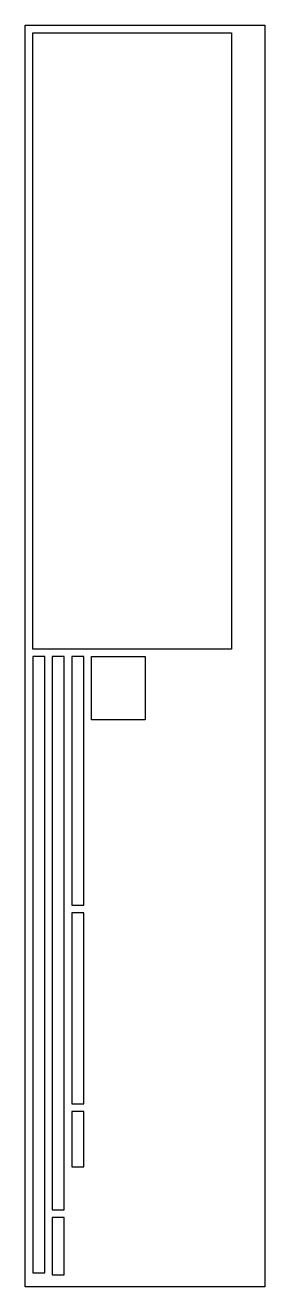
# Model space of a CAD drawing. Header units: millimetres. Extents: x 0 to 760, y -4000 to 0.
import ezdxf

# ---------------------------------------------------------------- set-up
doc = ezdxf.new("R2010")
doc.units = ezdxf.units.MM
doc.layers.add('BOARDS', color=7, linetype='CONTINUOUS')
doc.layers.add('PERIMETER D 12.000', color=5, linetype='CONTINUOUS')

msp = doc.modelspace()

# ---------------------------------------------------------------- linework, layer by layer
at = {"layer": 'BOARDS'}
msp.add_lwpolyline([(0, 0), (760, 0), (760, -4000), (0, -4000)], close=True, dxfattribs=at)
at = {"layer": 'PERIMETER D 12.000'}
for points in [[(24, -1978), (24, -24), (654, -24), (654, -1978)], [(62, -3956), (62, -2002), (24, -2002), (24, -3956)], [(124, -3756), (124, -2002), (86, -2002), (86, -3756)], [(148, -2002), (148, -2790), (186, -2790), (186, -2002)], [(210, -2002), (380, -2002), (380, -2202), (210, -2202)], [(148, -2814), (148, -3420), (186, -3420), (186, -2814)], [(186, -3620), (186, -3444), (148, -3444), (148, -3620)], [(86, -3780), (86, -3962), (124, -3962), (124, -3780)]]:
    msp.add_lwpolyline(points, close=True, dxfattribs=at)

doc.saveas('drawing.dxf')
